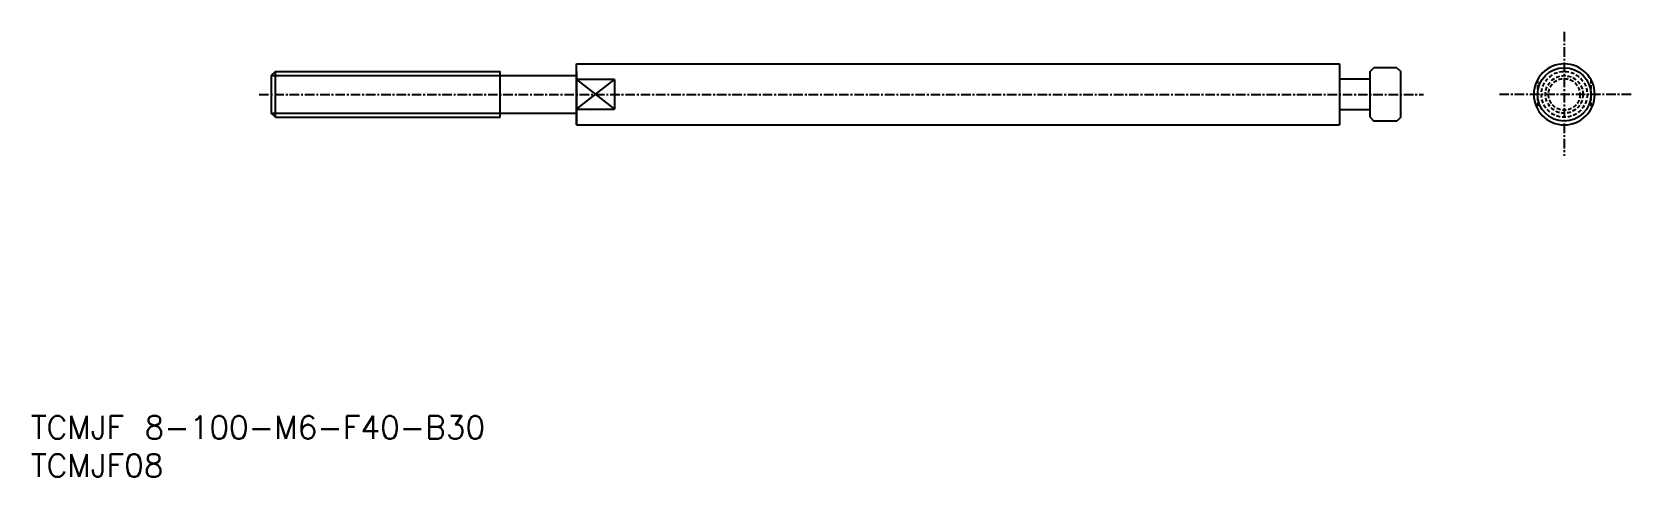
# Model space of a CAD drawing. Extents: x -45 to 165, y 73 to 131.
import ezdxf

# ---------------------------------------------------------------- set-up
doc = ezdxf.new("R2010")
doc.units = 0
doc.linetypes.add('CENTER', pattern=[2, 1.25, -0.25, 0.25, -0.25])
doc.linetypes.add('DASHED', pattern=[0.75, 0.5, -0.25])
doc.layers.get('0').update_dxf_attribs({"linetype": 'CONTINUOUS'})
doc.layers.add('CENTER', color=1, linetype='CENTER')
doc.styles.get("Standard").update_dxf_attribs({"font": 'txt.shx'})

msp = doc.modelspace()

# ---------------------------------------------------------------- linework, layer by layer
at = {"color": 7, "linetype": 'CONTINUOUS'}
for p, q in [((26.74, 118.64), (26.74, 126.64)), ((26.74, 126.64), (126.74, 126.64)), ((126.74, 126.64), (126.74, 118.64)), ((130.74, 125.64), (131.24, 126.14)), ((134.24, 126.14), (131.24, 126.14)), ((134.24, 126.14), (134.74, 125.64)), ((-12.72, 125.64), (-13.26, 125.1)), ((-13.26, 125.1), (-13.26, 120.19)), ((-12.72, 125.64), (16.74, 125.64)), ((-12.72, 119.64), (-12.72, 125.64)), ((16.74, 119.64), (16.74, 125.64)), ((16.74, 125.1), (26.74, 125.1)), ((26.74, 125.64), (26.74, 118.64)), ((26.74, 120.71), (31.74, 124.58)), ((26.74, 124.58), (31.74, 120.71)), ((31.74, 124.58), (26.74, 124.58)), ((31.74, 124.58), (31.74, 120.71)), ((130.74, 124.64), (126.74, 124.64)), ((130.74, 119.64), (130.74, 125.64)), ((134.74, 119.64), (134.74, 125.64)), ((-12.72, 119.64), (-13.26, 120.19)), ((-12.72, 119.64), (16.74, 119.64)), ((16.74, 120.19), (26.74, 120.19)), ((26.74, 120.71), (31.74, 120.71)), ((130.74, 120.64), (126.74, 120.64)), ((130.74, 119.64), (131.24, 119.14)), ((134.74, 119.64), (134.24, 119.14)), ((26.74, 118.64), (126.74, 118.64)), ((134.24, 119.14), (131.24, 119.14))]:
    msp.add_line(p, q, dxfattribs=at)
at = {"color": 3, "linetype": 'CONTINUOUS'}
for p, q in [((-13.26, 125.1), (24.24, 125.1)), ((-13.26, 120.19), (24.24, 120.19))]:
    msp.add_line(p, q, dxfattribs=at)
at = {"color": 3, "linetype": 'DASHED'}
for p, q in [((152.67, 124.58), (152.67, 120.71)), ((159.67, 124.58), (159.67, 120.71))]:
    msp.add_line(p, q, dxfattribs=at)
at = {"color": 7, "linetype": 'CONTINUOUS'}
msp.add_circle((156.17, 122.64), 3.5, dxfattribs=at)
at = {"color": 3, "linetype": 'DASHED'}
for radius in [3, 2.46, 2.07]:
    msp.add_circle((156.17, 122.64), radius, dxfattribs=at)
at = {"color": 7, "linetype": 'CONTINUOUS'}
for start, end in [(0, 180), (180, 0)]:
    msp.add_arc((156.17, 122.64), 4, start, end, dxfattribs=at)
at = {"layer": 'CENTER', "color": 1, "linetype": 'CENTER'}
for p, q in [((156.17, 130.82), (156.17, 114.61)), ((-14.85, 122.64), (137.74, 122.64)), ((164.92, 122.64), (147.42, 122.64))]:
    msp.add_line(p, q, dxfattribs=at)

# ---------------------------------------------------------------- texts
at = {"color": 7, "linetype": 'CONTINUOUS'}
for s, p in [('TCMJF 8-100-M6-F40-B30', (-44.74, 77.51)), ('TCMJF08', (-44.74, 72.51))]:
    msp.add_text(s, height=3, dxfattribs=at).set_placement(p)

doc.saveas('drawing.dxf')
